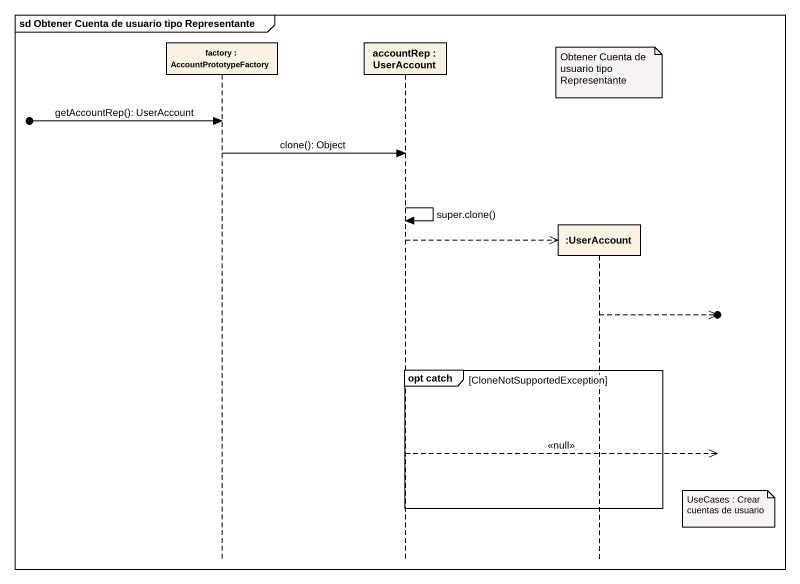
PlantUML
@startuml
mainframe sd Obtener Cuenta de usuario tipo Representante
hide footbox
participant "factory : AccountPrototypeFactory" as factory
participant "accountRep : UserAccount" as accountRep
participant ":UserAccount" as UserAccount

note over UserAccount : Obtener Cuenta de usuario tipo Representante
[o-> factory : getAccountRep(): UserAccount
factory -> accountRep : clone(): Object
accountRep -> accountRep : super.clone()
accountRep -->> UserAccount **
UserAccount -->>o]
group opt catch [CloneNotSupportedException]
  accountRep -->>o] : <<null>>
  note right of UserAccount : UseCases : Crear cuentas de usuario
end
@enduml
